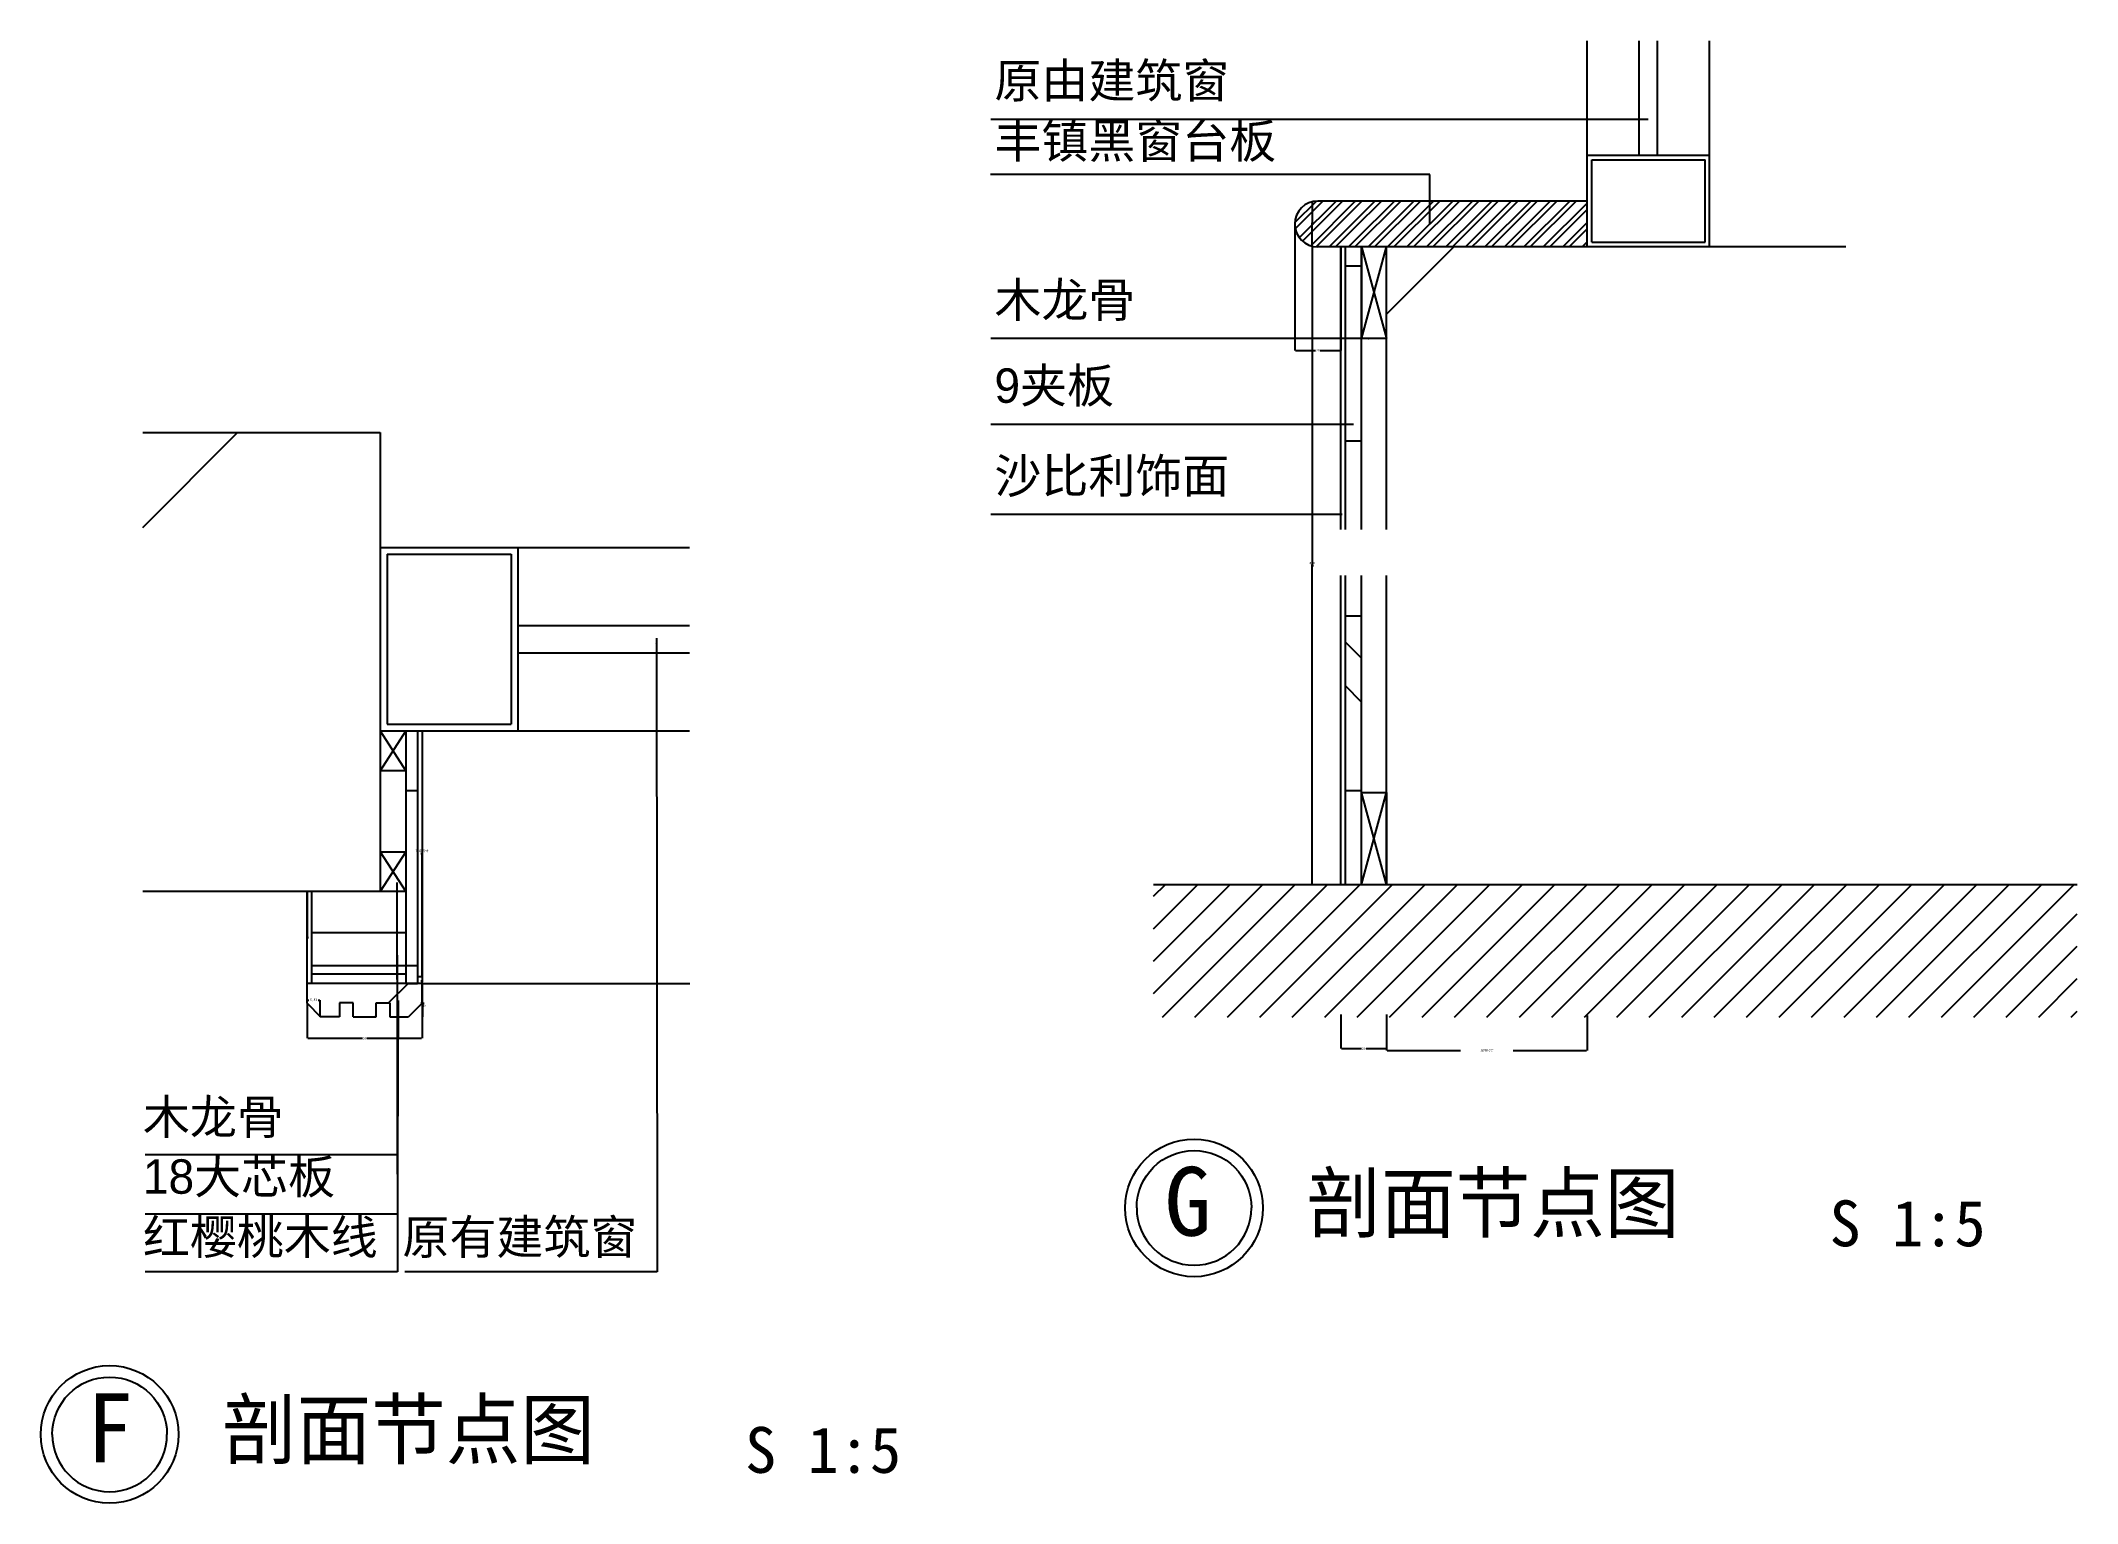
# Model space of a CAD drawing. Header units: metres. Extents: x 119115 to 120003, y -9683 to -9046.
import ezdxf

# ---------------------------------------------------------------- set-up
doc = ezdxf.new("R2010")
doc.units = ezdxf.units.M
for name, color, linetype in [('10', 8, 'Continuous'), ('15', 2, 'Continuous'), ('16', 3, 'Continuous'), ('20', 1, 'Continuous'), ('8', 7, 'Continuous')]:
    doc.layers.add(name, color=color, linetype=linetype)
doc.dimstyles.get("Standard").update_dxf_attribs({"dimtxt": 2.5, "dimasz": 2.5, "dimexe": 1.25, "dimexo": 0.625, "dimtad": 1, "dimcen": 2.5, "dimazin": 3, "dimtfac": 1, "dimtmove": 0, "dimatfit": 3})

# ---------------------------------------------------------------- blocks, each defined once
blk = doc.blocks.new('HY-4')
at = {"layer": '20'}
for points in [[(-5, 0, -1), (5, 0, -1)], [(-5, 0, 1), (5, 0, 1)]]:
    blk.add_lwpolyline(points, format="xyb", dxfattribs=at)
blk.add_circle((0, 0), 6, dxfattribs=at)
blk.add_circle((0, 0), 6, dxfattribs=at)
blk = doc.blocks.new('_CLOSEDFILLED')
at = {"color": 0, "linetype": 'BYBLOCK'}
blk.add_solid([(-1, 0.2), (0, 0), (-1, -0.2)], dxfattribs=at)
blk = doc.blocks.new('*D1')
for p, q in [((119661.79, -9125.58), (119661.79, -9180.66)), ((119681.79, -9135.58), (119681.79, -9180.66)), ((119662.04, -9180.66), (119670.79, -9180.66)), ((119672.79, -9180.66), (119681.54, -9180.66))]:
    blk.add_line(p, q)
at = {"layer": 'Defpoints'}
for p in [(119661.79, -9125.58), (119681.79, -9135.58), (119661.79, -9180.66)]:
    blk.add_point(p, dxfattribs=at)
at = {"xscale": 0.25, "yscale": 0.25, "rotation": 180}
blk.add_blockref('_CLOSEDFILLED', (119661.79, -9180.66), dxfattribs=at)
at = {"xscale": 0.25, "yscale": 0.25}
blk.add_blockref('_CLOSEDFILLED', (119681.79, -9180.66), dxfattribs=at)
at = {"insert": (119671.79, -9180.66), "char_height": 1, "attachment_point": 5}
blk.add_mtext('20', dxfattribs=at)
blk = doc.blocks.new('*D2')
for p, q in [((119669.35, -9115.58), (119669.35, -9125.58)), ((119669.1, -9125.58), (119668.85, -9125.58)), ((119669.35, -9135.58), (119669.35, -9125.58)), ((119669.35, -9125.58), (119669.35, -9125.58)), ((119669.6, -9125.58), (119669.85, -9125.58))]:
    blk.add_line(p, q)
at = {"layer": 'Defpoints'}
for p in [(119669.35, -9115.58), (119669.35, -9125.58), (119669.35, -9135.58)]:
    blk.add_point(p, dxfattribs=at)
at = {"xscale": 0.25, "yscale": 0.25}
blk.add_blockref('_CLOSEDFILLED', (119669.35, -9125.58), dxfattribs=at)
at = {"xscale": 0.25, "yscale": 0.25, "rotation": 180}
blk.add_blockref('_CLOSEDFILLED', (119669.35, -9125.58), dxfattribs=at)
at = {"insert": (119669.35, -9124.455), "char_height": 1, "attachment_point": 5}
blk.add_mtext('0', dxfattribs=at)
blk = doc.blocks.new('*D3')
for p, q in [((119681.79, -9470.09), (119681.79, -9484.92)), ((119701.79, -9470.09), (119701.79, -9484.92)), ((119682.04, -9484.92), (119690.79, -9484.92)), ((119692.79, -9484.92), (119701.54, -9484.92))]:
    blk.add_line(p, q)
at = {"layer": 'Defpoints'}
for p in [(119681.79, -9470.09), (119701.79, -9470.09), (119681.79, -9484.92)]:
    blk.add_point(p, dxfattribs=at)
at = {"xscale": 0.25, "yscale": 0.25, "rotation": 180}
blk.add_blockref('_CLOSEDFILLED', (119681.79, -9484.92), dxfattribs=at)
at = {"xscale": 0.25, "yscale": 0.25}
blk.add_blockref('_CLOSEDFILLED', (119701.79, -9484.92), dxfattribs=at)
at = {"insert": (119691.79, -9484.92), "char_height": 1, "attachment_point": 5}
blk.add_mtext('20', dxfattribs=at)
blk = doc.blocks.new('*D4')
for p, q in [((119669.35, -9135.58), (119669.35, -9274.48)), ((119669.1, -9274.48), (119668.85, -9274.48)), ((119669.35, -9413.38), (119669.35, -9274.48)), ((119669.35, -9274.48), (119669.35, -9274.48)), ((119669.6, -9274.48), (119669.85, -9274.48))]:
    blk.add_line(p, q)
at = {"layer": 'Defpoints'}
for p in [(119669.35, -9135.58), (119669.35, -9274.48), (119669.35, -9413.38)]:
    blk.add_point(p, dxfattribs=at)
at = {"xscale": 0.25, "yscale": 0.25}
blk.add_blockref('_CLOSEDFILLED', (119669.35, -9274.48), dxfattribs=at)
at = {"xscale": 0.25, "yscale": 0.25, "rotation": 180}
blk.add_blockref('_CLOSEDFILLED', (119669.35, -9274.48), dxfattribs=at)
at = {"insert": (119669.35, -9273.355), "char_height": 1, "attachment_point": 5}
blk.add_mtext('880', dxfattribs=at)
blk = doc.blocks.new('*D5')
for p, q in [((119701.79, -9470.09), (119701.79, -9485.72)), ((119789.16, -9470.52), (119789.16, -9485.72)), ((119702.04, -9485.72), (119733.975, -9485.72)), ((119756.975, -9485.72), (119788.91, -9485.72))]:
    blk.add_line(p, q)
at = {"layer": 'Defpoints'}
for p in [(119701.79, -9470.09), (119789.16, -9470.52), (119701.79, -9485.72)]:
    blk.add_point(p, dxfattribs=at)
at = {"xscale": 0.25, "yscale": 0.25, "rotation": 180}
blk.add_blockref('_CLOSEDFILLED', (119701.79, -9485.72), dxfattribs=at)
at = {"xscale": 0.25, "yscale": 0.25}
blk.add_blockref('_CLOSEDFILLED', (119789.16, -9485.72), dxfattribs=at)
at = {"insert": (119745.475, -9485.72), "char_height": 1, "attachment_point": 5}
blk.add_mtext('\\f宋体|b0|i0|c134|p2;现场尺寸', dxfattribs=at)
blk = doc.blocks.new('*D6')
for p, q in [((119281.5, -9456.53), (119281.5, -9465.2)), ((119281.25, -9465.2), (119281, -9465.2)), ((119281.86, -9465.2), (119281.5, -9465.2)), ((119281.86, -9471.03), (119281.86, -9465.2)), ((119282.11, -9465.2), (119282.36, -9465.2))]:
    blk.add_line(p, q)
at = {"layer": 'Defpoints'}
for p in [(119281.5, -9456.53), (119281.86, -9465.2), (119281.86, -9471.03)]:
    blk.add_point(p, dxfattribs=at)
at = {"xscale": 0.25, "yscale": 0.25, "rotation": 180}
blk.add_blockref('_CLOSEDFILLED', (119281.5, -9465.2), dxfattribs=at)
at = {"xscale": 0.25, "yscale": 0.25}
blk.add_blockref('_CLOSEDFILLED', (119281.86, -9465.2), dxfattribs=at)
at = {"insert": (119281.68, -9466.325), "char_height": 1, "attachment_point": 5}
blk.add_mtext('0,36', dxfattribs=at)
blk = doc.blocks.new('*D7')
for p, q in [((119281.25, -9455.49), (119281, -9455.49)), ((119281.5, -9453.53), (119281.5, -9455.49)), ((119281.5, -9456.53), (119281.5, -9455.49)), ((119281.5, -9455.49), (119281.5, -9455.49)), ((119281.75, -9455.49), (119282, -9455.49))]:
    blk.add_line(p, q)
at = {"layer": 'Defpoints'}
for p in [(119281.5, -9453.53), (119281.5, -9455.49), (119281.5, -9456.53)]:
    blk.add_point(p, dxfattribs=at)
at = {"xscale": 0.25, "yscale": 0.25}
blk.add_blockref('_CLOSEDFILLED', (119281.5, -9455.49), dxfattribs=at)
at = {"xscale": 0.25, "yscale": 0.25, "rotation": 180}
blk.add_blockref('_CLOSEDFILLED', (119281.5, -9455.49), dxfattribs=at)
at = {"insert": (119281.5, -9454.365), "char_height": 1, "attachment_point": 5}
blk.add_mtext('0', dxfattribs=at)
blk = doc.blocks.new('*D8')
for p, q in [((119281.5, -9346.53), (119281.5, -9400.03)), ((119281.25, -9400.03), (119281, -9400.03)), ((119281.5, -9453.53), (119281.5, -9400.03)), ((119281.5, -9400.03), (119281.5, -9400.03)), ((119281.75, -9400.03), (119282, -9400.03))]:
    blk.add_line(p, q)
at = {"layer": 'Defpoints'}
for p in [(119281.5, -9346.53), (119281.5, -9400.03), (119281.5, -9453.53)]:
    blk.add_point(p, dxfattribs=at)
at = {"xscale": 0.25, "yscale": 0.25}
blk.add_blockref('_CLOSEDFILLED', (119281.5, -9400.03), dxfattribs=at)
at = {"xscale": 0.25, "yscale": 0.25, "rotation": 180}
blk.add_blockref('_CLOSEDFILLED', (119281.5, -9400.03), dxfattribs=at)
at = {"insert": (119281.5, -9398.905), "char_height": 1, "attachment_point": 5}
blk.add_mtext('\\fSimplex|b0|i0|c134|p2;现场尺寸', dxfattribs=at)
blk = doc.blocks.new('*D9')
for p, q in [((119231.5, -9416.53), (119231.5, -9436.53)), ((119231.25, -9436.53), (119231, -9436.53)), ((119231.5, -9456.53), (119231.5, -9436.53)), ((119231.5, -9436.53), (119231.5, -9436.53)), ((119231.75, -9436.53), (119232, -9436.53))]:
    blk.add_line(p, q)
at = {"layer": 'Defpoints'}
for p in [(119231.5, -9416.53), (119231.5, -9436.53), (119231.5, -9456.53)]:
    blk.add_point(p, dxfattribs=at)
at = {"xscale": 0.25, "yscale": 0.25}
blk.add_blockref('_CLOSEDFILLED', (119231.5, -9436.53), dxfattribs=at)
at = {"xscale": 0.25, "yscale": 0.25, "rotation": 180}
blk.add_blockref('_CLOSEDFILLED', (119231.5, -9436.53), dxfattribs=at)
at = {"insert": (119231.5, -9435.405), "char_height": 1, "attachment_point": 5}
blk.add_mtext('0', dxfattribs=at)
blk = doc.blocks.new('*D10')
for p, q in [((119231.33, -9456.53), (119231.33, -9463.78)), ((119231.58, -9463.78), (119232.245, -9463.78)), ((119236.245, -9463.78), (119236.91, -9463.78)), ((119237.16, -9471.03), (119237.16, -9463.78))]:
    blk.add_line(p, q)
at = {"layer": 'Defpoints'}
for p in [(119231.33, -9456.53), (119231.33, -9463.78), (119237.16, -9471.03)]:
    blk.add_point(p, dxfattribs=at)
at = {"xscale": 0.25, "yscale": 0.25, "rotation": 180}
blk.add_blockref('_CLOSEDFILLED', (119231.33, -9463.78), dxfattribs=at)
at = {"xscale": 0.25, "yscale": 0.25}
blk.add_blockref('_CLOSEDFILLED', (119237.16, -9463.78), dxfattribs=at)
at = {"insert": (119234.245, -9463.78), "char_height": 1, "attachment_point": 5}
blk.add_mtext('5,83', dxfattribs=at)
blk = doc.blocks.new('*D11')
for p, q in [((119231.5, -9465.21), (119231.5, -9480.4)), ((119281.5, -9465.21), (119281.5, -9480.4)), ((119231.75, -9480.4), (119255.5, -9480.4)), ((119257.5, -9480.4), (119281.25, -9480.4))]:
    blk.add_line(p, q)
at = {"layer": 'Defpoints'}
for p in [(119231.5, -9465.21), (119281.5, -9465.21), (119231.5, -9480.4)]:
    blk.add_point(p, dxfattribs=at)
at = {"xscale": 0.25, "yscale": 0.25, "rotation": 180}
blk.add_blockref('_CLOSEDFILLED', (119231.5, -9480.4), dxfattribs=at)
at = {"xscale": 0.25, "yscale": 0.25}
blk.add_blockref('_CLOSEDFILLED', (119281.5, -9480.4), dxfattribs=at)
at = {"insert": (119256.5, -9480.4), "char_height": 1, "attachment_point": 5}
blk.add_mtext('50', dxfattribs=at)

msp = doc.modelspace()

# ---------------------------------------------------------------- hatches: boundary and pattern name
at = {"layer": '10'}
h = msp.add_hatch(dxfattribs=at)
h.set_pattern_fill('CORK', scale=20)
h.paths.add_polyline_path([(119683.79, -9258.72), (119690.79, -9258.72), (119690.79, -9135.58), (119683.79, -9135.58)])
h.paths.add_polyline_path([(119690.79, -9278.72), (119683.79, -9278.72), (119683.79, -9413.38), (119690.79, -9413.38), (119690.79, -9373.38)])
h = msp.add_hatch(dxfattribs=at)
h.set_pattern_fill('ANSI31', scale=100)
h.paths.add_polyline_path([(119701.79, -9135.58), (119701.79, -9258.72), (119901.79, -9258.72), (119901.79, -9135.58)])
h.paths.add_polyline_path([(119701.79, -9278.72), (119701.79, -9413.38), (119901.79, -9413.38), (119901.79, -9278.72)])
h = msp.add_hatch(dxfattribs=at)
h.set_pattern_fill('ANSI31', scale=100)
h.paths.add_polyline_path([(119159.87, -9416.53), (119263.29, -9416.53), (119263.29, -9216.53), (119159.87, -9216.53)])
h = msp.add_hatch(dxfattribs=at)
h.set_pattern_fill('CORK', scale=20)
h.paths.add_polyline_path([(119279.5, -9346.53), (119274.5, -9346.53), (119274.5, -9363.91), (119274.5, -9446.53), (119274.5, -9456.53), (119279.5, -9456.53)])
h = msp.add_hatch(dxfattribs=at)
h.set_pattern_fill('CORK', scale=20)
h.paths.add_polyline_path([(119274.5, -9452.53), (119274.5, -9446.53), (119274.5, -9434.53), (119233.5, -9434.53), (119233.5, -9452.53)])
h.paths.add_polyline_path([(119233.5, -9416.53), (119233.5, -9434.53), (119274.5, -9434.53), (119274.5, -9416.53), (119263.29, -9416.53)])
h = msp.add_hatch(dxfattribs=at)
h.set_pattern_fill('ANSI36', scale=10)
h.paths.add_polyline_path([(119245.5, -9465.03), (119251.5, -9465.03), (119251.5, -9471.03), (119261.5, -9471.03), (119261.5, -9465.03), (119267.5, -9465.03), (119267.5, -9471.03), (119275.67, -9471.03), (119281.5, -9465.21), (119281.5, -9456.53), (119231.5, -9456.53), (119231.5, -9465.21), (119237.32, -9471.03), (119245.5, -9471.03)])
h = msp.add_hatch(dxfattribs=at)
h.set_pattern_fill('CORK', scale=20)
h.paths.add_polyline_path([(119233.5, -9452.53), (119233.5, -9456.53), (119274.5, -9456.53), (119274.5, -9452.53)])

# ---------------------------------------------------------------- linework, layer by layer
for p, q in [((119701.79, -9373.38), (119701.79, -9413.38)), ((119274.5, -9456.53), (119279.5, -9456.53))]:
    msp.add_line(p, q)
for p, q in [((119661.81, -9124.96), (119671.19, -9115.58)), ((119662, -9127.6), (119674.02, -9115.58)), ((119663.76, -9131.54), (119679.72, -9115.58)), ((119665.11, -9133.02), (119682.55, -9115.58)), ((119668.69, -9135.09), (119688.11, -9115.67)), ((119671.06, -9135.56), (119688.11, -9118.5)), ((119688.11, -9115.67), (119688.2, -9115.58)), ((119688.11, -9118.5), (119691.03, -9115.58)), ((119688.11, -9124.16), (119696.69, -9115.58)), ((119688.11, -9126.99), (119699.52, -9115.58)), ((119688.11, -9132.64), (119705.17, -9115.58)), ((119688.11, -9135.47), (119708, -9115.58)), ((119693.66, -9135.58), (119713.66, -9115.58)), ((119696.49, -9135.58), (119716.49, -9115.58)), ((119702.14, -9135.58), (119722.14, -9115.58)), ((119704.97, -9135.58), (119724.97, -9115.58)), ((119710.63, -9135.58), (119730.63, -9115.58)), ((119713.46, -9135.58), (119733.46, -9115.58)), ((119719.12, -9135.58), (119739.12, -9115.58)), ((119721.94, -9135.58), (119741.74, -9115.78)), ((119727.6, -9135.58), (119741.74, -9121.44)), ((119741.74, -9115.78), (119741.94, -9115.58)), ((119741.74, -9121.44), (119747.6, -9115.58)), ((119741.74, -9124.27), (119750.43, -9115.58)), ((119741.74, -9129.93), (119756.09, -9115.58)), ((119741.74, -9132.75), (119758.91, -9115.58)), ((119744.57, -9135.58), (119764.57, -9115.58)), ((119747.4, -9135.58), (119767.4, -9115.58)), ((119753.06, -9135.58), (119773.06, -9115.58)), ((119755.88, -9135.58), (119775.88, -9115.58)), ((119761.54, -9135.58), (119781.54, -9115.58)), ((119764.37, -9135.58), (119784.37, -9115.58)), ((119770.03, -9135.58), (119789.16, -9116.45)), ((119772.86, -9135.58), (119789.16, -9119.28)), ((119677.02, -9135.25), (119688.11, -9124.16)), ((119679.52, -9135.58), (119688.11, -9126.99)), ((119730.43, -9135.58), (119741.74, -9124.27)), ((119736.09, -9135.58), (119741.74, -9129.93)), ((119778.51, -9135.58), (119789.16, -9124.93)), ((119781.34, -9135.58), (119789.16, -9127.76)), ((119685.17, -9135.58), (119688.11, -9132.64)), ((119688, -9135.58), (119688.11, -9135.47)), ((119738.91, -9135.58), (119741.74, -9132.75)), ((119787, -9135.58), (119789.16, -9133.42)), ((119600.21, -9418.53), (119605.36, -9413.38)), ((119600.21, -9432.68), (119619.51, -9413.38)), ((119600.21, -9446.82), (119633.65, -9413.38)), ((119600.21, -9460.96), (119647.79, -9413.38)), ((119604.08, -9471.23), (119661.93, -9413.38)), ((119618.22, -9471.23), (119676.07, -9413.38)), ((119632.37, -9471.23), (119690.22, -9413.38)), ((119646.51, -9471.23), (119704.36, -9413.38)), ((119660.65, -9471.23), (119718.5, -9413.38)), ((119674.79, -9471.23), (119732.64, -9413.38)), ((119688.94, -9471.23), (119746.78, -9413.38)), ((119703.08, -9471.23), (119760.93, -9413.38)), ((119717.22, -9471.23), (119775.07, -9413.38)), ((119731.36, -9471.23), (119789.21, -9413.38)), ((119745.5, -9471.23), (119803.35, -9413.38)), ((119759.65, -9471.23), (119817.49, -9413.38)), ((119773.79, -9471.23), (119831.64, -9413.38)), ((119787.93, -9471.23), (119845.78, -9413.38)), ((119802.07, -9471.23), (119859.92, -9413.38)), ((119816.21, -9471.23), (119874.06, -9413.38)), ((119830.36, -9471.23), (119888.21, -9413.38)), ((119844.5, -9471.23), (119902.35, -9413.38)), ((119858.64, -9471.23), (119916.49, -9413.38)), ((119872.78, -9471.23), (119930.63, -9413.38)), ((119886.93, -9471.23), (119944.77, -9413.38)), ((119901.07, -9471.23), (119958.92, -9413.38)), ((119915.21, -9471.23), (119973.06, -9413.38)), ((119929.35, -9471.23), (119987.2, -9413.38)), ((119943.49, -9471.23), (120001.34, -9413.38)), ((119957.64, -9471.23), (120002.69, -9426.18)), ((119971.78, -9471.23), (120002.69, -9440.32)), ((119281.5, -9456.53), (119398.18, -9456.53)), ((119985.92, -9471.23), (120002.69, -9454.46)), ((120000.06, -9471.23), (120002.69, -9468.6))]:
    msp.add_line(p, q, dxfattribs=at)
at = {"layer": '15'}
for p, q in [((119789.16, -9115.58), (119671.79, -9115.58)), ((119901.79, -9135.58), (119671.79, -9135.58)), ((119681.79, -9258.72), (119681.79, -9135.58)), ((119701.79, -9258.72), (119701.79, -9135.58)), ((119159.87, -9216.53), (119263.29, -9216.53)), ((119263.29, -9216.53), (119263.29, -9416.53)), ((119681.79, -9413.38), (119681.79, -9278.72)), ((119701.79, -9413.38), (119701.79, -9278.72)), ((119281.5, -9346.53), (119281.5, -9453.53)), ((119600.21, -9413.38), (120002.69, -9413.38)), ((119263.29, -9416.53), (119159.87, -9416.53)), ((119231.5, -9456.53), (119231.5, -9416.53)), ((119274.5, -9434.53), (119233.5, -9434.53)), ((119231.5, -9465.21), (119231.5, -9456.53)), ((119274.5, -9452.53), (119233.5, -9452.53)), ((119279.5, -9453.53), (119281.5, -9453.53)), ((119281.5, -9465.21), (119281.5, -9456.53)), ((119231.5, -9465.21), (119237.32, -9471.03)), ((119245.5, -9465.03), (119245.5, -9471.03)), ((119251.5, -9465.03), (119245.5, -9465.03)), ((119251.5, -9471.03), (119251.5, -9465.03)), ((119261.5, -9465.03), (119267.5, -9465.03)), ((119261.5, -9471.03), (119261.5, -9465.03)), ((119267.5, -9465.03), (119267.5, -9471.03)), ((119281.5, -9465.21), (119275.67, -9471.03)), ((119245.5, -9471.03), (119237.32, -9471.03)), ((119251.5, -9471.03), (119261.5, -9471.03)), ((119267.5, -9471.03), (119275.67, -9471.03))]:
    msp.add_line(p, q, dxfattribs=at)
msp.add_arc((119671.79, -9125.58), 10, 90, 270, dxfattribs=at)
at = {"layer": '16'}
for p, q in [((119789.16, -9095.58), (119789.16, -9045.73)), ((119811.83, -9095.58), (119811.83, -9045.73)), ((119819.83, -9095.58), (119819.83, -9045.73)), ((119842.5, -9095.58), (119842.5, -9045.73)), ((119789.16, -9095.58), (119842.5, -9095.58)), ((119789.16, -9135.58), (119789.16, -9095.58)), ((119791.16, -9133.58), (119791.16, -9097.58)), ((119791.16, -9097.58), (119840.5, -9097.58)), ((119840.5, -9133.58), (119840.5, -9097.58)), ((119842.5, -9135.58), (119842.5, -9095.58)), ((119683.79, -9258.72), (119683.79, -9135.58)), ((119690.79, -9135.58), (119690.79, -9175.58)), ((119690.79, -9175.58), (119701.79, -9135.58)), ((119690.79, -9135.58), (119701.79, -9175.56)), ((119690.79, -9258.72), (119690.79, -9135.58)), ((119791.16, -9133.58), (119840.5, -9133.58)), ((119701.79, -9175.56), (119690.79, -9175.56)), ((119263.29, -9266.53), (119323.29, -9266.53)), ((119263.29, -9266.53), (119263.29, -9346.53)), ((119266.29, -9269.53), (119266.29, -9343.53)), ((119266.29, -9269.53), (119320.29, -9269.53)), ((119320.29, -9269.53), (119320.29, -9343.53)), ((119323.29, -9266.53), (119323.29, -9346.53)), ((119323.29, -9266.53), (119398.06, -9266.53)), ((119683.79, -9413.38), (119683.79, -9278.72)), ((119690.79, -9413.38), (119690.79, -9278.72)), ((119323.29, -9300.53), (119398.06, -9300.53)), ((119323.29, -9312.53), (119398.06, -9312.53)), ((119266.29, -9343.53), (119320.29, -9343.53)), ((119263.29, -9346.53), (119323.29, -9346.53)), ((119263.29, -9346.53), (119274.5, -9346.53)), ((119263.29, -9346.53), (119274.5, -9363.91)), ((119274.5, -9346.53), (119263.29, -9363.91)), ((119274.5, -9346.53), (119274.5, -9446.53)), ((119274.5, -9346.53), (119274.5, -9363.91)), ((119279.5, -9346.53), (119279.5, -9456.53)), ((119323.29, -9346.53), (119398.06, -9346.53)), ((119274.5, -9363.91), (119263.29, -9363.91)), ((119690.79, -9413.38), (119690.79, -9373.38)), ((119690.79, -9373.38), (119701.79, -9373.38)), ((119701.79, -9413.38), (119690.79, -9373.38)), ((119690.79, -9413.38), (119701.79, -9373.38)), ((119263.29, -9399.16), (119274.5, -9416.53)), ((119274.5, -9399.16), (119263.29, -9416.53)), ((119263.29, -9399.16), (119274.5, -9399.16)), ((119274.5, -9399.16), (119274.5, -9416.53)), ((119233.5, -9456.53), (119233.5, -9416.53)), ((119274.5, -9416.53), (119263.29, -9416.53)), ((119274.5, -9446.53), (119274.5, -9456.53)), ((119281.5, -9456.53), (119231.5, -9456.53))]:
    msp.add_line(p, q, dxfattribs=at)

# ---------------------------------------------------------------- block references
at = {"layer": '8', "xscale": 5, "yscale": 5, "zscale": 5}
for p in [(119617.88, -9554.35), (119145.36, -9653.08)]:
    msp.add_blockref('HY-4', p, dxfattribs=at)

# ---------------------------------------------------------------- texts
for s, height, p in [('G', 30, (119604.99, -9566.49)), ('剖面节点图', 25, (119666.85, -9564.7)), ('S 1:5', 20, (119894.74, -9571.09)), ('F', 30, (119135.33, -9665.22)), ('剖面节点图', 25, (119194.33, -9663.43)), ('S 1:5', 20, (119422.23, -9669.83))]:
    msp.add_text(s, height=height).set_placement(p)
at = {"char_height": 15, "attachment_point": 1}
for s, insert in [('\\f幼圆|b0|i0|c134|p49;原由建筑窗', (119530.9, -9055.61)), ('\\f幼圆|b0|i0|c134|p49;丰镇黑窗台板', (119530.9, -9081.87)), ('\\f幼圆|b0|i0|c134|p49;木龙骨', (119530.9, -9151.18)), ('\\f幼圆|b0|i0|c134|p49;9夹板', (119530.9, -9188.52)), ('\\f幼圆|b0|i0|c134|p49;沙比利饰面', (119530.9, -9227.83)), ('\\f幼圆|b0|i0|c134|p49;木龙骨', (119159.89, -9507.24)), ('\\f幼圆|b0|i0|c134|p49;18大芯板', (119159.89, -9533.19)), ('\\f幼圆|b0|i0|c134|p49;红樱桃木线 ', (119159.89, -9559.54)), ('\\f幼圆|b0|i0|c134|p49;原有建筑窗', (119272.98, -9559.54))]:
    msp.add_mtext(s, dxfattribs=dict(at, insert=insert))

# ---------------------------------------------------------------- dimensions: what is measured, and where the dimension line sits
for base, p1, p2, picture, middle in [((119669.35, -9125.58), (119669.35, -9135.58), (119669.35, -9115.58), '*D2', (119669.35, -9124.455)), ((119661.79, -9180.66), (119661.79, -9125.58), (119681.79, -9135.58), '*D1', (119671.79, -9180.66)), ((119231.5, -9436.53), (119231.5, -9456.53), (119231.5, -9416.53), '*D9', (119231.5, -9435.405)), ((119231.33, -9463.78), (119231.33, -9456.53), (119237.16, -9471.03), '*D10', (119234.245, -9463.78)), ((119281.86, -9465.2), (119281.86, -9471.03), (119281.5, -9456.53), '*D6', (119281.68, -9466.325)), ((119281.5, -9455.49), (119281.5, -9456.53), (119281.5, -9453.53), '*D7', (119281.5, -9454.365)), ((119231.5, -9480.4), (119231.5, -9465.21), (119281.5, -9465.21), '*D11', (119256.5, -9480.4)), ((119681.79, -9484.92), (119681.79, -9470.09), (119701.79, -9470.09), '*D3', (119691.79, -9484.92))]:
    dim = msp.add_linear_dim(base=base, p1=p1, p2=p2, dimstyle='Standard')
    dim.commit()
    dim.dimension.update_dxf_attribs({"geometry": picture, "text_midpoint": middle})
for base, p1, p2, text, picture, middle in [((119669.35, -9274.48), (119669.35, -9413.38), (119669.35, -9135.58), '880', '*D4', (119669.35, -9273.355)), ((119281.5, -9400.03), (119281.5, -9453.53), (119281.5, -9346.53), '\\fSimplex|b0|i0|c134|p2;现场尺寸', '*D8', (119281.5, -9398.905)), ((119701.79, -9485.72), (119701.79, -9470.09), (119789.16, -9470.52), '\\f宋体|b0|i0|c134|p2;现场尺寸', '*D5', (119745.475, -9485.72))]:
    dim = msp.add_linear_dim(base=base, p1=p1, p2=p2, text=text, dimstyle='Standard')
    dim.commit()
    dim.dimension.update_dxf_attribs({"geometry": picture, "text_midpoint": middle})

# ---------------------------------------------------------------- leaders
for points in [[(119815.8, -9079.99), (119529.28, -9079.99)], [(119720.63, -9125.58), (119720.63, -9104.03), (119529.25, -9104.03)], [(119696.29, -9175.56), (119529.28, -9175.56)], [(119687.32, -9212.9), (119529.28, -9212.9)], [(119682.34, -9252.22), (119529.28, -9252.22)], [(119383.6, -9306.13), (119383.93, -9582.25), (119273.98, -9582.25)], [(119270.53, -9412.53), (119270.84, -9582.25), (119160.89, -9582.25)], [(119270.59, -9444.25), (119270.79, -9557.13), (119160.89, -9557.13)], [(119271.03, -9464.02), (119270.79, -9531.18), (119160.89, -9531.18)]]:
    msp.add_leader(points, dimstyle='Standard')

doc.saveas('drawing.dxf')
